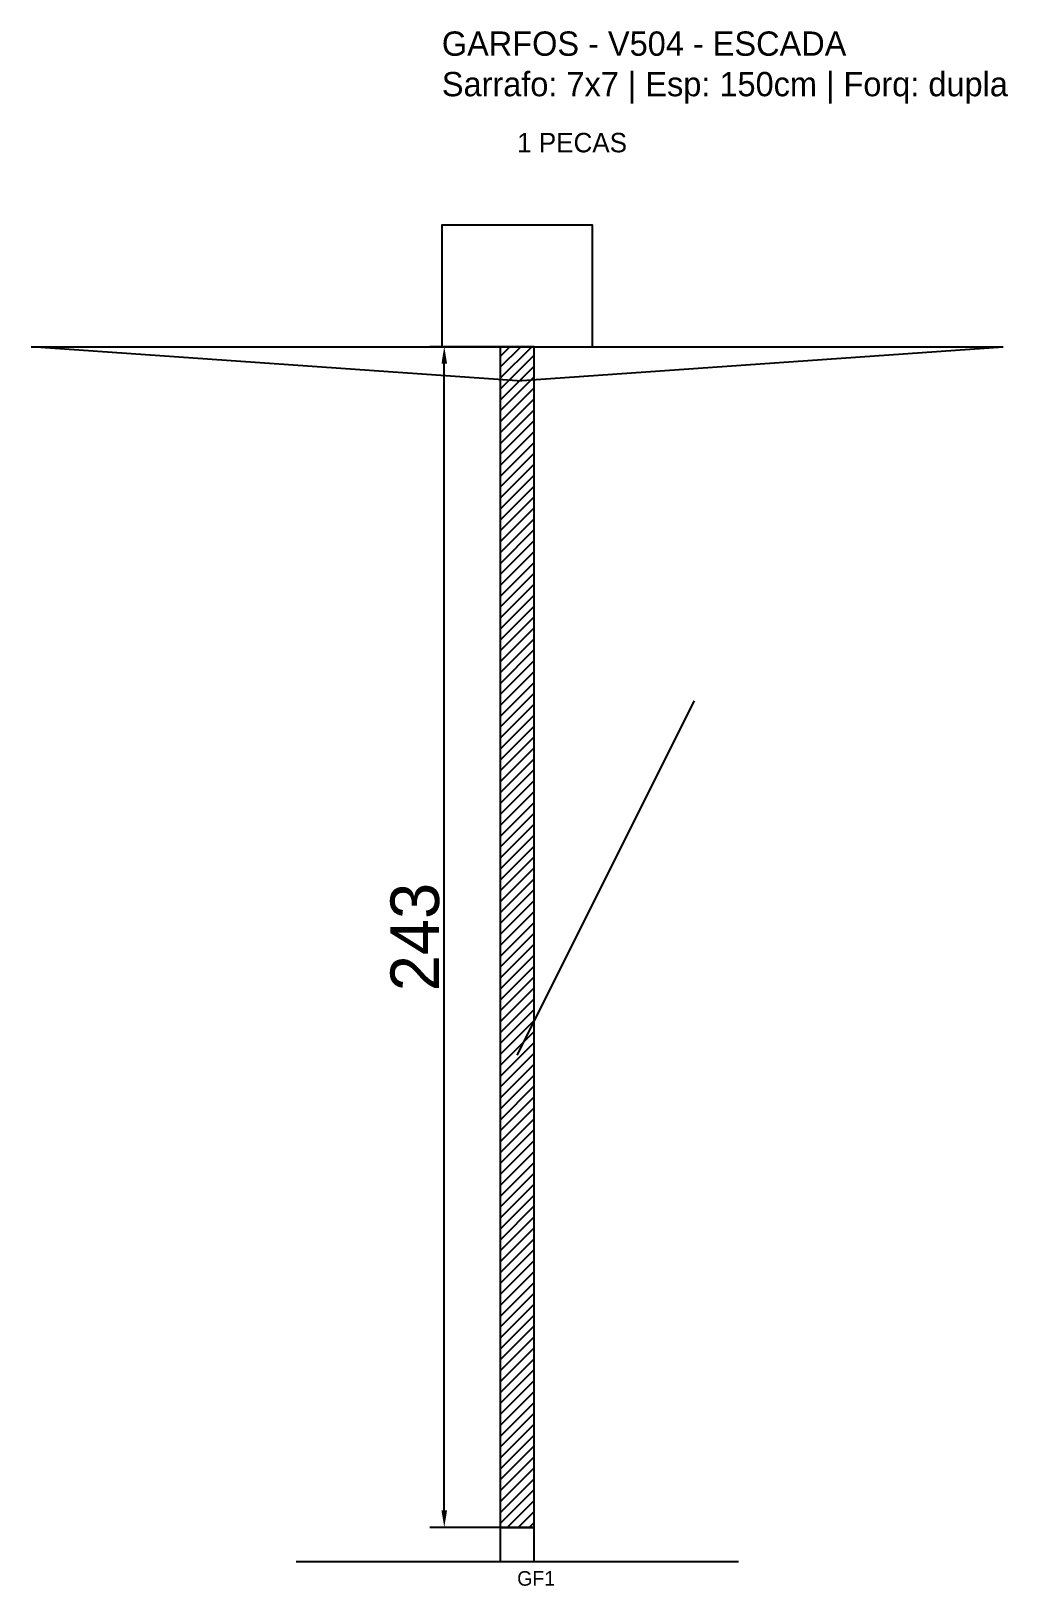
# Model space of a CAD drawing. Header units: metres. Extents: x -84 to 116, y -12 to 308.
import ezdxf

# ---------------------------------------------------------------- set-up
doc = ezdxf.new("R2010")
doc.units = ezdxf.units.M
for name, color, linetype in [('BARRA_ANCORAGEM', 1, 'Continuous'), ('COTA', 241, 'Continuous'), ('GARFOS OK', 3, 'Continuous'), ('NOME DA VIGA', 6, 'Continuous'), ('SARR_7x7', 40, 'Continuous'), ('VIGAS', 3, 'Continuous')]:
    doc.layers.add(name, color=color, linetype=linetype)
doc.dimstyles.new('EZ DXF', dxfattribs={"dimtxt": 10, "dimasz": 3.5, "dimexe": 3, "dimexo": 1.5, "dimgap": 1, "dimtad": 1, "dimdec": 1, "dimdsep": 46, "dimcen": 2.5, "dimazin": 3, "dimtfac": 1, "dimtmove": 0, "dimatfit": 3})

msp = doc.modelspace()

# ---------------------------------------------------------------- hatches: boundary and pattern name
at = {"layer": 'COTA'}
h = msp.add_hatch(dxfattribs=at)
h.set_pattern_fill('ANSI31', scale=0.5)
h.paths.add_polyline_path([(12, 0), (19, 0), (19, 243), (12, 243)])

# ---------------------------------------------------------------- linework, layer by layer
at = {"layer": 'BARRA_ANCORAGEM'}
msp.add_line((15.5, 97.2), (51.95, 170.1), dxfattribs=at)
at = {"layer": 'GARFOS OK'}
for p, q in [((15.5, 236), (-84.5, 243)), ((-84.5, 243), (115.5, 243)), ((15.5, 236), (115.5, 243))]:
    msp.add_line(p, q, dxfattribs=at)
at = {"layer": 'GARFOS OK', "linetype": 'CONTINUOUS'}
msp.add_line((-30, -7), (61, -7), dxfattribs=at)
at = {"layer": 'GARFOS OK'}
msp.add_lwpolyline([(12, 0), (19, 0), (19, 243), (12, 243), (12, 0)], dxfattribs=at)
at = {"layer": 'SARR_7x7'}
msp.add_lwpolyline([(12, -7), (19, -7), (19, 0), (12, 0), (12, -7)], dxfattribs=at)
at = {"layer": 'VIGAS'}
msp.add_lwpolyline([(0, 243), (31, 243), (31, 268), (0, 268), (0, 243)], dxfattribs=at)

# ---------------------------------------------------------------- texts
at = {"layer": 'NOME DA VIGA'}
for s, height, p in [('1 PECAS', 4, (15.5, 283)), ('GF1', 3, (15.5, -12))]:
    msp.add_text(s, height=height, dxfattribs=at).set_placement(p)
at = {"layer": 'NOME DA VIGA', "insert": (0, 293), "char_height": 5, "attachment_point": 7}
msp.add_mtext('GARFOS - V504 - ESCADA\\PSarrafo: 7x7 | Esp: 150cm | Forq: dupla', dxfattribs=at)

# ---------------------------------------------------------------- dimensions: what is measured, and where the dimension line sits
at = {"layer": 'COTA'}
msp.add_linear_dim(base=(0.5, 0), p1=(15.5, 0), p2=(15.5, 243), angle=90, dimstyle='EZ DXF', dxfattribs=at).render()

doc.saveas('drawing.dxf')
